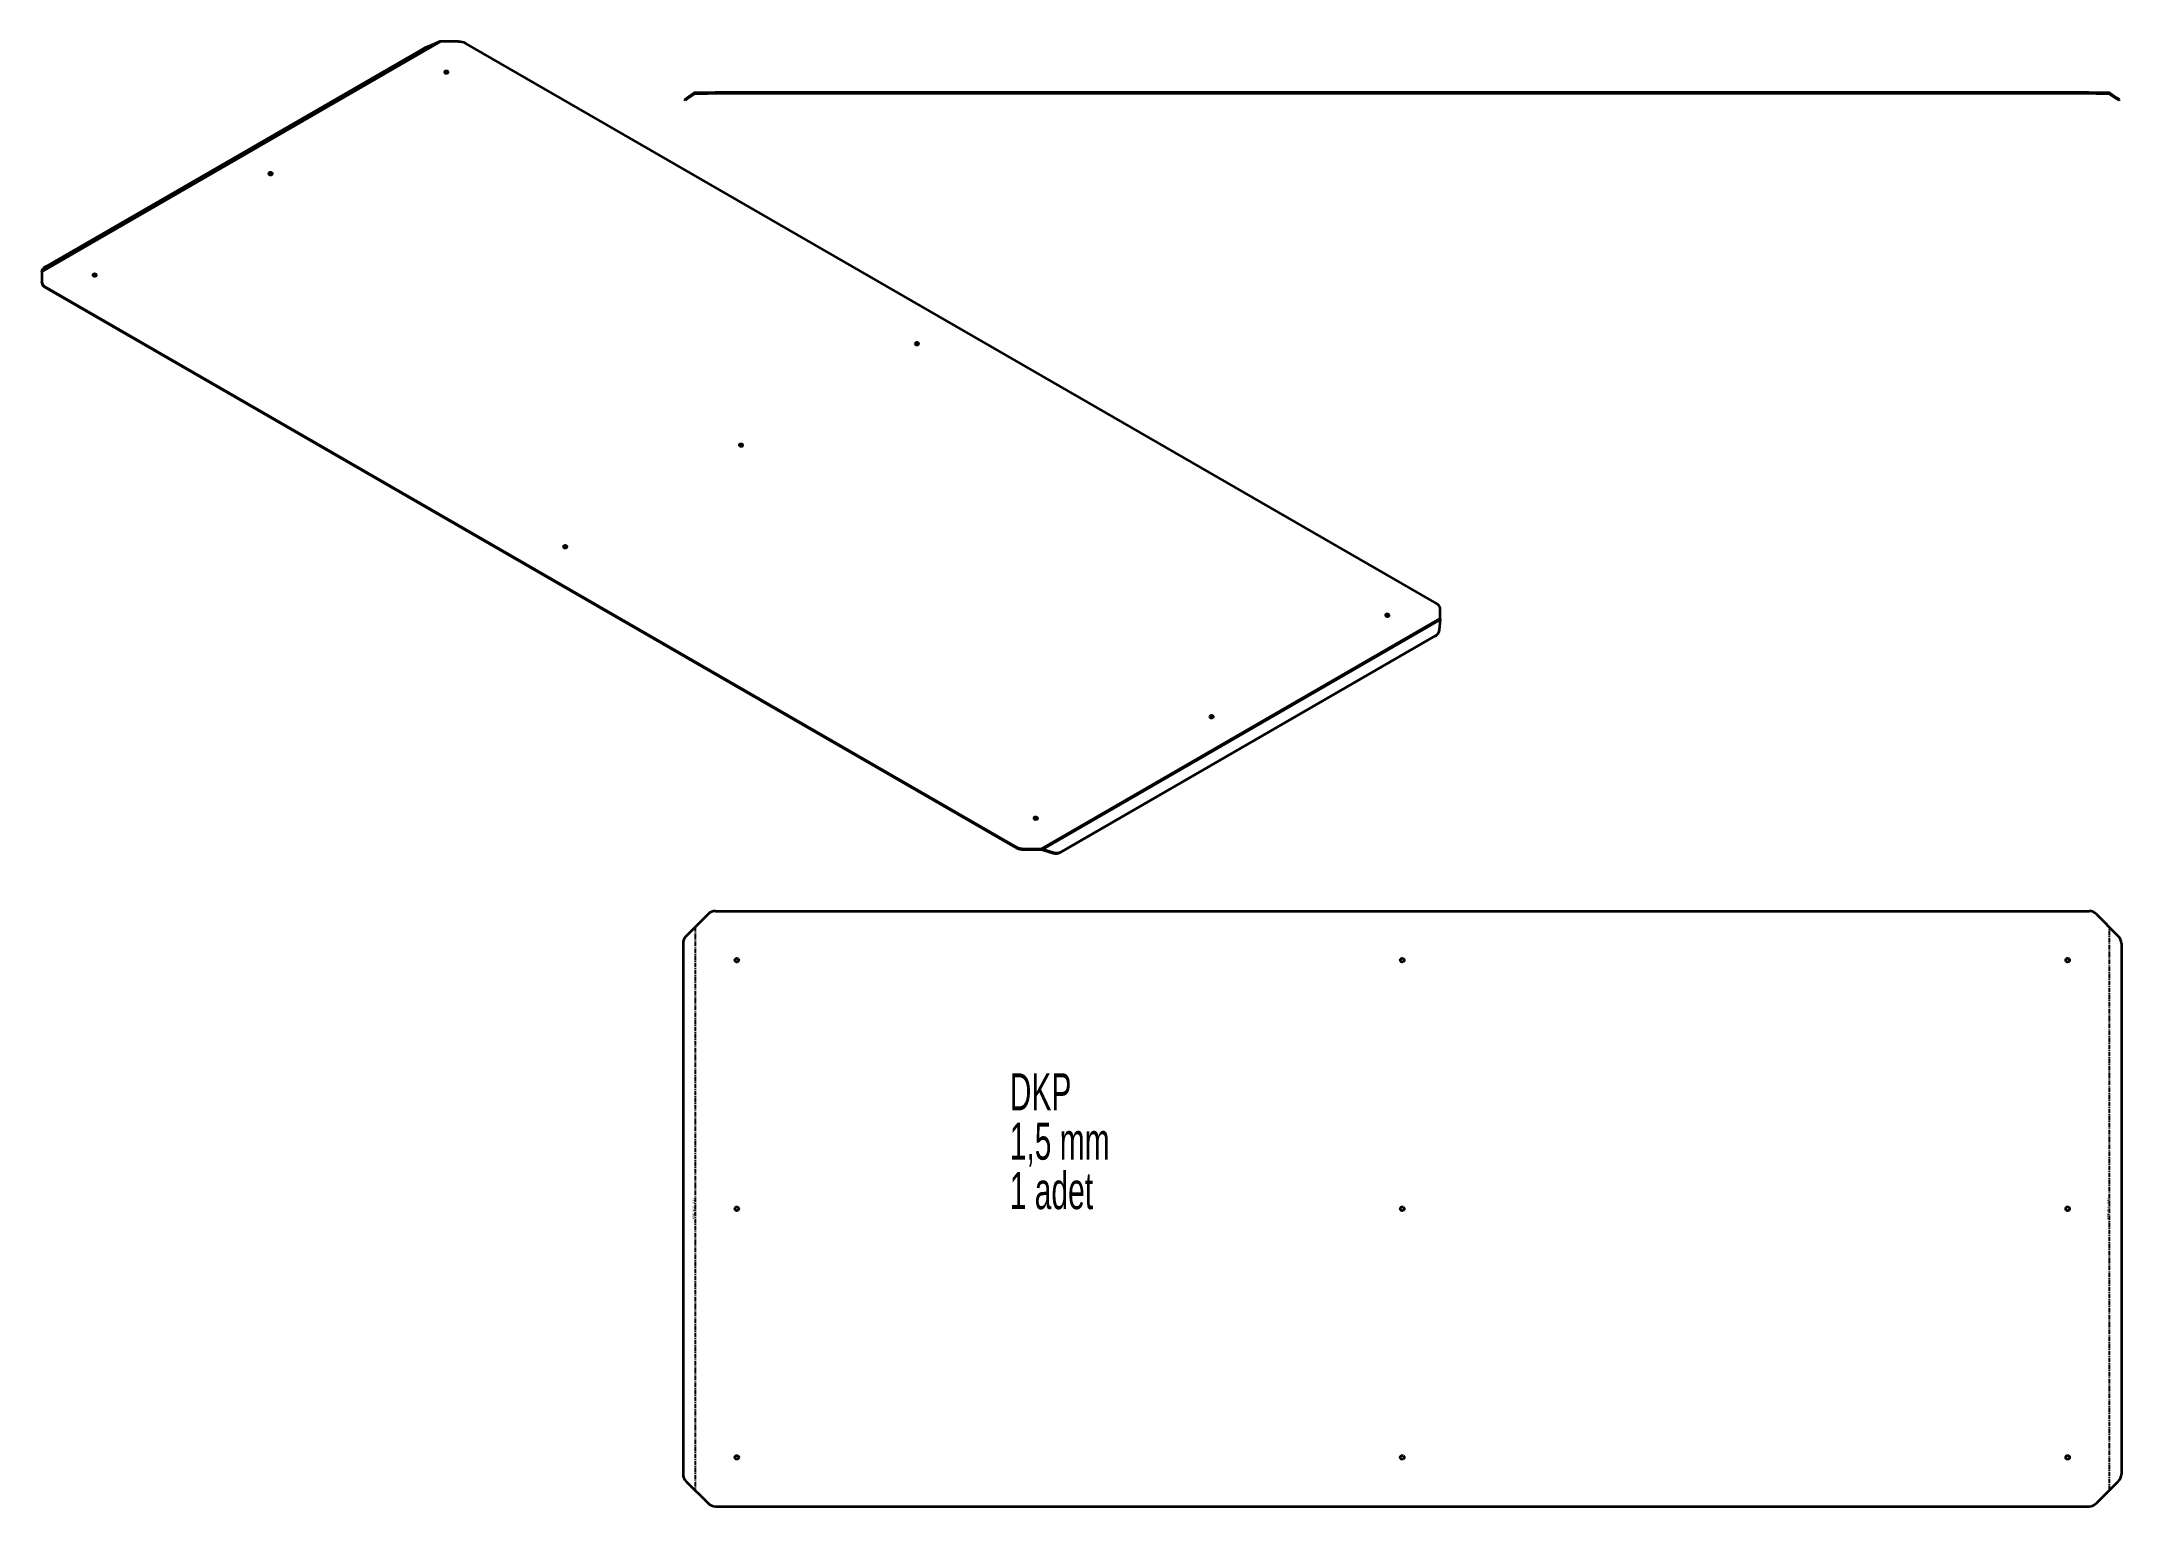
# Model space of a CAD drawing. Header units: millimetres. Extents: x -1820 to 1150, y -324 to 1768.
import ezdxf

# ---------------------------------------------------------------- set-up
doc = ezdxf.new("R2010")
doc.units = ezdxf.units.MM
doc.linetypes.add('CENTER', pattern=[10.16, 6.35, -1.27, 1.27, -1.27])
doc.styles.add('SLDTEXTSTYLE0', font='TXT', dxfattribs={"width": 0.605})

msp = doc.modelspace()

# ---------------------------------------------------------------- linework, layer by layer
at = {"color": 7, "linetype": 'Continuous', "lineweight": 35}
for p, q in [((-1819.7, 1439.8), (-1251.9, 1767.6)), ((-1819.3, 1439), (-1249.9, 1767.8)), ((-1813.2, 1446.8), (-1277.5, 1756.1)), ((-1251.9, 1767.6), (-1267.5, 1761)), ((-1224.5, 1767.8), (-1249.9, 1767.8)), ((172.7, 964.8), (-1213.9, 1765.2)), ((-898.3, 1687.7), (-888.4, 1694.6)), ((-897.4, 1686.5), (-887.5, 1693.4)), ((-888.4, 1694.6), (-887.5, 1693.4)), ((-886.7, 1693.7), (-886.7, 1695.2)), ((-886.7, 1695.2), (-868.7, 1695.2)), ((-886.7, 1693.7), (-868.7, 1693.7)), ((-868.7, 1693.7), (-868.7, 1695.2)), ((-868.7, 1695.2), (-858.1, 1695.2)), ((-858.1, 1693.7), (-868.7, 1693.7)), ((-858.1, 1695.2), (-858.1, 1693.7)), ((1102.9, 1695.2), (-858.1, 1695.2)), ((1102.9, 1693.7), (-858.1, 1693.7)), ((1102.9, 1693.7), (1102.9, 1695.2)), ((1102.9, 1695.2), (1113.5, 1695.2)), ((1113.5, 1693.7), (1102.9, 1693.7)), ((1113.5, 1695.2), (1113.5, 1693.7)), ((1113.5, 1695.2), (1131.4, 1695.2)), ((1113.5, 1693.7), (1131.4, 1693.7)), ((1131.4, 1695.2), (1131.4, 1693.7)), ((1132.3, 1693.4), (1133.1, 1694.6)), ((1132.3, 1693.4), (1142.2, 1686.5)), ((1133.1, 1694.6), (1143.1, 1687.7)), ((-901.9, 1685.2), (-898.3, 1687.7)), ((-901, 1683.9), (-901.9, 1685.2)), ((-897.4, 1686.5), (-901, 1683.9)), ((-898.3, 1687.7), (-897.4, 1686.5)), ((1142.2, 1686.5), (1143.1, 1687.7)), ((1145.8, 1683.9), (1142.2, 1686.5)), ((1143.1, 1687.7), (1146.7, 1685.2)), ((1146.7, 1685.2), (1145.8, 1683.9)), ((-1818.2, 1443.1), (-1819.7, 1439.8)), ((-1819.7, 1439.8), (-1819.5, 1439.3)), ((-1819.3, 1439), (-1819.3, 1424.4)), ((-1819.3, 1423.2), (-1819.3, 1424.4)), ((-428.3, 617.8), (-1814.9, 1418.3)), ((-1814.9, 1418.3), (-1814.9, 1417)), ((-428.3, 616.6), (-1814.9, 1417)), ((177.1, 944), (177.1, 958.6)), ((177.1, 944), (-392.3, 615.2)), ((177.5, 942.4), (-390.3, 614.6)), ((172.7, 921), (173.3, 921.7)), ((176, 927.7), (177.5, 942.4)), ((-365.3, 610), (170.4, 919.2)), ((-364.7, 610.6), (171, 919.8)), ((170.4, 919.2), (171, 919.8)), ((-428.3, 616.6), (-428.3, 617.8)), ((-417.7, 615.2), (-392.3, 615.2)), ((-417.7, 615.2), (-417.7, 614)), ((-417.7, 614), (-392.3, 614)), ((-392.3, 615.2), (-392.3, 614)), ((-390.9, 613.9), (-390.3, 614.6)), ((-390.9, 613.9), (-375.3, 609.1)), ((-390.3, 614.6), (-374.7, 609.8)), ((-375.3, 609.1), (-374.7, 609.8)), ((-364.7, 610.6), (-365.3, 610)), ((-868.2, 521.8), (-899.4, 490.6)), ((-857.6, 526.2), (1103.4, 526.2)), ((1145.2, 490.6), (1114, 521.8)), ((-903.8, 480), (-903.8, -277.6)), ((1149.6, 480), (1149.6, -277.6)), ((-899.4, -288.2), (-868.2, -319.4)), ((1114, -319.4), (1145.2, -288.2)), ((-857.6, -323.8), (1103.4, -323.8))]:
    msp.add_line(p, q, dxfattribs=at)
at = {"color": 7, "linetype": 'CENTER'}
for p, q in [((-886.7, 503.3), (-886.7, -300.9)), ((1132.5, -300.9), (1132.5, 503.3))]:
    msp.add_line(p, q, dxfattribs=at)
at = {"color": 7, "linetype": 'Continuous', "lineweight": 35, "flags": 128}
for points in [[(-1243.8, 1723.1), (-1242.9, 1722.8), (-1241.9, 1722.6), (-1240.9, 1722.7), (-1240.1, 1723), (-1239.4, 1723.4), (-1239.1, 1724), (-1239.1, 1724.6), (-1239.5, 1725.1), (-1240.3, 1725.5), (-1241.2, 1725.8), (-1242.2, 1725.8), (-1243.2, 1725.6), (-1243.9, 1725.2), (-1244.4, 1724.7), (-1244.6, 1724.1), (-1244.3, 1723.6), (-1243.8, 1723.1)], [(-1239.9, 1724.1), (-1239.3, 1723.6), (-1239.3, 1723.6)], [(-1494.8, 1578.2), (-1494, 1577.8), (-1493, 1577.7), (-1492, 1577.8), (-1491.1, 1578.1), (-1490.4, 1578.5), (-1490.1, 1579.1), (-1490.2, 1579.7), (-1490.6, 1580.2), (-1491.3, 1580.6), (-1492.2, 1580.8), (-1493.2, 1580.9), (-1494.2, 1580.7), (-1495, 1580.3), (-1495.4, 1579.8), (-1495.6, 1579.2), (-1495.4, 1578.7), (-1494.8, 1578.2)], [(-1490.9, 1579.2), (-1490.3, 1578.7), (-1490.3, 1578.7)], [(-1745.8, 1433.3), (-1745, 1432.9), (-1744, 1432.8), (-1743, 1432.9), (-1742.1, 1433.2), (-1741.5, 1433.6), (-1741.1, 1434.2), (-1741.2, 1434.8), (-1741.6, 1435.3), (-1742.3, 1435.7), (-1743.2, 1435.9), (-1744.2, 1436), (-1745.2, 1435.8), (-1746, 1435.4), (-1746.5, 1434.9), (-1746.6, 1434.3), (-1746.4, 1433.7), (-1745.8, 1433.3)], [(-1741.9, 1434.3), (-1741.3, 1433.8), (-1741.3, 1433.8)], [(-572, 1335.3), (-571.2, 1335), (-570.2, 1334.8), (-569.2, 1334.9), (-568.3, 1335.2), (-567.7, 1335.6), (-567.3, 1336.2), (-567.4, 1336.8), (-567.8, 1337.3), (-568.5, 1337.7), (-569.4, 1338), (-570.4, 1338), (-571.4, 1337.8), (-572.2, 1337.4), (-572.7, 1336.9), (-572.8, 1336.3), (-572.6, 1335.8), (-572, 1335.3)], [(-568.1, 1336.3), (-567.6, 1335.8), (-567.5, 1335.8)], [(-823, 1190.4), (-822.2, 1190.1), (-821.2, 1189.9), (-820.2, 1190), (-819.3, 1190.3), (-818.7, 1190.7), (-818.4, 1191.3), (-818.4, 1191.9), (-818.8, 1192.4), (-819.5, 1192.8), (-820.5, 1193.1), (-821.5, 1193.1), (-822.4, 1192.9), (-823.2, 1192.5), (-823.7, 1192), (-823.8, 1191.4), (-823.6, 1190.9), (-823, 1190.4)], [(-819.1, 1191.4), (-818.6, 1190.9), (-818.6, 1190.9)], [(-1074.1, 1045.5), (-1073.2, 1045.1), (-1072.2, 1045), (-1071.2, 1045.1), (-1070.4, 1045.4), (-1069.7, 1045.8), (-1069.4, 1046.4), (-1069.4, 1047), (-1069.8, 1047.5), (-1070.6, 1047.9), (-1071.5, 1048.1), (-1072.5, 1048.2), (-1073.4, 1048), (-1074.2, 1047.6), (-1074.7, 1047.1), (-1074.9, 1046.5), (-1074.6, 1046), (-1074.1, 1045.5)], [(-1070.2, 1046.5), (-1069.6, 1046), (-1069.6, 1046)], [(99.7, 947.5), (100.6, 947.2), (101.6, 947), (102.6, 947.1), (103.4, 947.4), (104.1, 947.9), (104.4, 948.4), (104.4, 949), (104, 949.5), (103.2, 949.9), (102.3, 950.2), (101.3, 950.2), (100.3, 950), (99.6, 949.6), (99.1, 949.1), (98.9, 948.6), (99.2, 948), (99.7, 947.5)], [(103.6, 948.5), (104.2, 948), (104.2, 948)], [(-151.3, 802.6), (-150.4, 802.3), (-149.5, 802.1), (-148.5, 802.2), (-147.6, 802.5), (-146.9, 802.9), (-146.6, 803.5), (-146.7, 804.1), (-147.1, 804.6), (-147.8, 805), (-148.7, 805.3), (-149.7, 805.3), (-150.7, 805.1), (-151.5, 804.7), (-151.9, 804.2), (-152.1, 803.6), (-151.9, 803.1), (-151.3, 802.6)], [(-147.4, 803.6), (-146.8, 803.1), (-146.8, 803.1)], [(-402.3, 657.7), (-401.5, 657.3), (-400.5, 657.2), (-399.5, 657.3), (-398.6, 657.6), (-398, 658), (-397.6, 658.6), (-397.7, 659.2), (-398.1, 659.7), (-398.8, 660.1), (-399.7, 660.3), (-400.7, 660.4), (-401.7, 660.2), (-402.5, 659.8), (-403, 659.3), (-403.1, 658.7), (-402.9, 658.2), (-402.3, 657.7)], [(-398.4, 658.7), (-397.8, 658.2), (-397.8, 658.2)]]:
    msp.add_lwpolyline(points, dxfattribs=at)
at = {"color": 7, "linetype": 'Continuous', "lineweight": 35}
for centre in [(-827.1, 456.2), (122.9, 456.2), (1072.9, 456.2), (-827.1, 101.2), (122.9, 101.2), (1072.9, 101.2), (-827.1, -253.8), (122.9, -253.8), (1072.9, -253.8)]:
    msp.add_circle(centre, 2.75, dxfattribs=at)
for centre, radius, start, end in [((-1231.5, 1674.8), 93.4, 112.657, 119.5186), ((-1224.1, 1746.1), 21.6, 61.9598, 91.1441), ((-1241.8, 1721), 3.65, 58.3499, 134.6383), ((-1492.8, 1576.1), 3.65, 58.3499, 134.6383), ((-1806.8, 1433.2), 15, 115.1114, 138.9926), ((-1743.8, 1431.2), 3.65, 58.3499, 134.6383), ((-1811.8, 1425.1), 7.54, 185.6948, 245.6253), ((-1811.8, 1423.9), 7.54, 185.6948, 245.6253), ((-570, 1333.2), 3.65, 58.3499, 134.6383), ((-821.1, 1188.3), 3.65, 58.3499, 134.6383), ((-1072.1, 1043.4), 3.65, 58.3499, 134.6383), ((169.6, 957.9), 7.54, 5.6948, 65.6253), ((101.7, 945.4), 3.65, 58.3499, 134.6383), ((165.5, 927.7), 9.82, 299.9049, 316.9484), ((165.9, 928.6), 10.1, 300.378, 355.1406), ((-149.3, 800.5), 3.65, 58.3499, 134.6383), ((-400.3, 655.6), 3.65, 58.3499, 134.6383), ((-418.1, 636.9), 21.6, 241.9598, 271.1441), ((-418.1, 635.7), 21.6, 241.9598, 271.1441), ((-371.2, 621.1), 12.6, 251.0929, 298.0477), ((-370.6, 621.8), 12.6, 251.0929, 298.0477), ((-857.6, 511.2), 15, 90, 135), ((1103.4, 511.2), 15, 45, 90), ((-888.8, 480), 15, 135, 180), ((1134.6, 480), 15, 0, 45), ((-888.8, -277.6), 15, 180, 225), ((1134.6, -277.6), 15, 315, 0), ((-857.6, -308.8), 15, 225, 270), ((1103.4, -308.8), 15, 270, 315)]:
    msp.add_arc(centre, radius, start, end, dxfattribs=at)
for points, knots in [([(-1249.9, 1767.8), (-1250.2, 1767.8), (-1250.6, 1767.8), (-1251.3, 1767.8), (-1251.6, 1767.7), (-1251.9, 1767.6)], [0, 0, 0, 0, 0.5, 0.5, 1, 1, 1, 1]), ([(-888.4, 1694.6), (-888.2, 1694.8), (-887.9, 1694.9), (-887.3, 1695.1), (-887, 1695.2), (-886.7, 1695.2)], [0, 0, 0, 0, 0.5, 0.5, 1, 1, 1, 1]), ([(-887.5, 1693.4), (-887.4, 1693.5), (-887.3, 1693.6), (-887, 1693.6), (-886.8, 1693.7), (-886.7, 1693.7)], [0, 0, 0, 0, 0.5, 0.5, 1, 1, 1, 1]), ([(1131.4, 1695.2), (1131.7, 1695.2), (1132, 1695.1), (1132.6, 1694.9), (1132.9, 1694.8), (1133.1, 1694.6)], [0, 0, 0, 0, 0.5, 0.5, 1, 1, 1, 1]), ([(1131.4, 1693.7), (1131.6, 1693.7), (1131.7, 1693.6), (1132, 1693.6), (1132.2, 1693.5), (1132.3, 1693.4)], [0, 0, 0, 0, 0.5, 0.5, 1, 1, 1, 1]), ([(-1819.7, 1439.8), (-1819.7, 1439.7), (-1819.6, 1439.7), (-1819.5, 1439.4), (-1819.4, 1439.2), (-1819.3, 1439)], [0, 0, 0, 0, 0.5, 0.5, 1, 1, 1, 1]), ([(-1819.5, 1439.3), (-1819.5, 1439.2), (-1819.4, 1438.9), (-1819.3, 1438.5), (-1819.3, 1438.3)], [0, 0, 0, 0, 0.5113816, 1, 1, 1, 1]), ([(177.5, 942.4), (177.5, 942.7), (177.4, 943), (177.3, 943.5), (177.2, 943.8), (177.1, 944)], [0, 0, 0, 0, 0.5, 0.5, 1, 1, 1, 1]), ([(-392.3, 615.2), (-391.9, 615.2), (-391.6, 615.1), (-390.9, 614.9), (-390.6, 614.7), (-390.3, 614.6)], [0, 0, 0, 0, 0.5, 0.5, 1, 1, 1, 1]), ([(-392.3, 614), (-392.1, 614), (-391.8, 614), (-391.3, 614), (-391.1, 614), (-390.9, 613.9)], [0, 0, 0, 0, 0.5, 0.5, 1, 1, 1, 1])]:
    msp.add_open_spline(points, degree=3, knots=knots, dxfattribs=at)

# ---------------------------------------------------------------- texts
at = {"color": 7, "linetype": 'Continuous', "lineweight": 0, "char_height": 52.92, "attachment_point": 1, "style": 'SLDTEXTSTYLE0'}
for s, insert in [('DKP', (-437.5, 294.7)), ('1,5 mm', (-437.5, 224.2)), ('1 adet', (-437.5, 153.6))]:
    msp.add_mtext(s, dxfattribs=dict(at, insert=insert))
at = {"color": 7, "linetype": 'Continuous', "lineweight": 18, "char_height": 3, "attachment_point": 2, "rotation": 90, "style": 'SLDTEXTSTYLE0'}
for insert in [(-890.4, 100.2), (1128.9, 100.2)]:
    msp.add_mtext('DOWN  35.00°  R 1.50', dxfattribs=dict(at, insert=insert))

doc.saveas('drawing.dxf')
